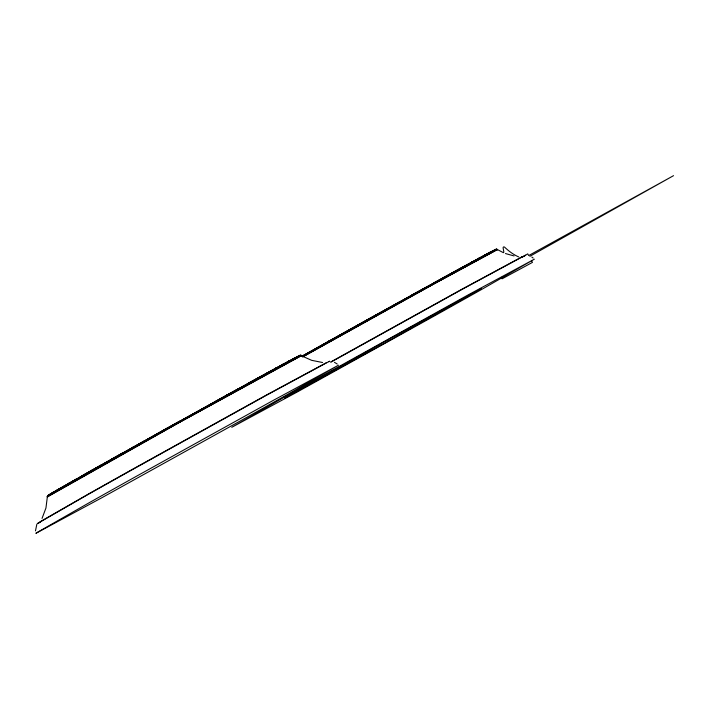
<?xml version="1.0" encoding="UTF-8"?>
<svg xmlns="http://www.w3.org/2000/svg" width="709" height="709" viewBox="0 0 709 709"><rect width="100%" height="100%" fill="white"/><g stroke="black" fill="none" stroke-linecap="round" stroke-linejoin="round"><path stroke-width="1.06" d="M47.281 497.364L45.952 508.016L42.035 518.412M36.806 524.403L35.477 530.873M49.205 494.652L47.663 495.733L50.959 494.084M48.779 495.042L49.391 494.598M48.974 495.015L49.772 494.554M298.436 356.441L299.792 355.422M299.544 355.75L300.164 355.298L298.79 355.874M299.739 355.714L300.545 355.262M300.12 355.714L300.731 355.262L299.677 355.537M300.306 355.741L300.926 355.289L300.244 355.563M300.492 355.785L301.112 355.333L296.194 357.575M300.669 355.847L301.29 355.395L249.072 383.427M300.846 355.927L301.467 355.475L179.873 422.006L47.246 496.787L47.928 496.522M301.015 356.024L301.626 355.572L179.944 422.147L47.237 496.982L47.92 496.708M328.852 361.741L329.579 361.209L267.08 394.922L133.46 469.03A211.885 1.48 -29 0 0 87.845 494.598L37.205 523.676L40.431 522.134M494.598 250.135L495.875 249.32M494.129 250.729L494.829 250.117L494.164 250.383M495.44 249.719L496.247 249.24L494.687 249.843M495.821 249.674L496.442 249.231M496.016 249.683L496.628 249.231L492.294 251.225M496.203 249.71L496.823 249.258L496.14 249.533M496.389 249.754L497.009 249.302L488.714 253.45M496.566 249.816L497.186 249.364L399.61 302.433M496.743 249.896L497.364 249.444L434.635 283.396L302.699 356.76M496.912 249.993L497.532 249.541L434.741 283.52L302.725 356.928M521.709 257.119L522.418 256.596L461.541 289.432L330.545 362.086M51.039 493.526L48.407 495.148L49.089 494.891M51.402 493.455L47.459 496.061L48.132 495.786M51.784 493.446L47.379 496.229L51.97 493.473M47.893 496.149L84.194 474.578M297.177 357.07L299.366 355.794M492.631 251.385L494.457 250.268M522.586 257.03L525.484 255.178L462.986 288.891L331.174 361.98M50.534 493.774L53.866 491.824M50.126 494.155L54.398 491.691M54.584 491.683L49.355 495.006L50.02 494.74M49.852 494.652L54.017 492.135M54.203 492.161L47.273 496.601L47.955 496.327M294.616 358.612L297.018 357.168M493.42 250.897L487.446 254.336M490.265 252.847L492.507 251.527M53.272 492.241L58.138 489.387M53.042 492.525L58.661 489.316M52.883 492.861L58.032 489.804M52.829 493.039L57.394 490.309M290.885 360.748L294.164 358.843M57.394 489.848L63.429 486.409M57.181 490.132L63.775 486.383M57.092 490.291L63.952 486.401M57.021 490.46L64.12 486.436M62.552 486.888L69.526 482.935M62.357 487.172L69.854 482.926M62.277 487.322L69.154 483.441M62.135 487.845L203.749 408.278L167.714 428.28M68.684 483.396L76.51 478.974M68.498 483.662L76.669 478.956M68.427 483.822L76.989 478.992M68.33 484.15L84.336 474.551M75.482 479.816L83.919 475.074M75.429 479.975L84.079 475.119M75.393 480.135L112.704 459.166M83.804 474.755L92.649 469.775M83.511 475.074L93.056 469.712M83.44 475.207L93.198 469.73M83.334 475.509L93.349 469.757M283.99 397.324L231.763 427.314L297.089 392.077L435.282 315.434A217.752 1.524 -29 0 0 482.164 289.148L534.391 259.166L469.066 294.403L330.873 371.037A217.752 1.524 -29 0 0 283.99 397.324M92.418 469.899L101.936 464.555M92.152 470.2L102.185 464.501M92.09 470.333L101.52 465.042M101.635 464.749L111.942 458.971M92.002 470.625L112.182 458.962M101.387 465.21L112.439 459.033M101.352 465.361L112.571 459.086M301.431 356.503L307.848 352.94M301.671 356.459L308.078 352.931M301.857 356.512L308.335 353.002M302.69 356.272L308.468 353.055M302.681 356.432L308.601 353.135M302.681 356.592L399.787 302.468M111.641 459.095L122.276 453.148M111.437 459.37L122.586 453.14M111.384 459.485L133.345 447.042M111.331 459.76L122.01 453.804M121.886 453.609L133.558 447.095M111.322 459.911L132.822 447.733M121.859 453.733L133.673 447.149M307.458 353.144L329.065 341.029M307.334 353.339L329.348 341.029M307.254 353.587L329.455 341.064M307.227 353.729L329.57 341.118M307.219 353.88L399.716 302.353M132.911 447.282L144.601 440.768M132.84 447.476L167.732 427.775M132.831 447.601L167.882 427.793M132.831 447.875L144.184 441.388M144.175 441.264L168.024 427.882M144.193 441.53L168.104 427.952M155.9 435.166L295.201 358.462M328.985 341.056L363.628 321.744M328.772 341.339L363.85 321.797M328.746 341.454L363.921 321.851M328.719 341.703L340.072 335.233M340.081 335.357L351.717 328.737M351.735 328.861L364.001 321.921M167.705 427.802L179.678 421.146M167.661 427.979L215.394 401.498M167.687 428.165L191.705 414.632M191.669 414.73L226.942 395.117M179.758 421.731L249.027 383.152M363.602 321.771L375.575 315.115M375.522 315.177L399.424 301.91M363.557 321.948L387.601 308.601M387.566 308.699L399.539 302.069L387.61 308.787M363.566 322.037L387.699 308.752M363.611 322.249L387.761 308.849M387.655 308.894L399.646 302.247M215.199 401.489L226.818 395.064M203.607 408.242L227.102 395.232M215.678 401.817L249.258 383.303M411.114 295.414L422.661 289.033M399.406 301.981L411.238 295.423M411.105 295.511L444.924 277.122M399.468 302.123L445.039 277.192M399.504 302.211L411.424 295.6M411.495 295.688L434.316 283.095M399.557 302.318L480.153 258.147M529.862 256.303L673.55 175.664L528.666 255.559L527.718 253.857L524.988 255.657A41.211 23.521 60.7 0 0 524.279 256.303M226.658 395.161L238.038 388.922M226.632 395.303L248.699 383.055M226.65 395.498L258.962 377.587M433.633 283.015L444.508 277.024M422.555 289.13L444.703 277.042M248.372 383.161L258.51 377.596M248.221 383.409L258.838 377.56M249.063 383.285L259.219 377.684M444.268 277.13L454.407 271.565M444.118 277.379L454.744 271.529M444.091 277.485L454.859 271.556M444.064 277.742L455.116 271.653M258.244 377.773L267.825 372.517M258.12 377.968L268.082 372.5M258.049 378.225L268.365 372.553M258.023 378.367L276.847 368.051M454.221 271.671L463.597 266.531M454.017 271.937L463.987 266.469M453.973 272.061L464.12 266.487M454.832 271.839L464.404 266.575M267.39 372.766L276.093 368.015M267.24 372.978L276.386 367.971M267.133 373.244L276.687 368.006M463.287 266.735L472.132 261.958M463.137 266.947L472.433 261.949M463.074 267.08L472.593 261.976M463.908 266.876L472.743 262.02M275.597 368.29L283.281 364.107M275.42 368.52L283.591 364.063M275.287 368.795L283.928 364.08M471.503 262.259L479.328 258.049M275.243 368.955L284.087 364.125M471.317 262.49L479.656 258.032M471.184 262.773L479.825 258.049M472.026 262.445L479.984 258.094M478.628 258.386L485.16 254.859M478.424 258.634L485.497 254.797M282.856 364.32L289.095 360.943M478.265 258.927L485.842 254.806M282.528 364.665L289.6 360.828M478.212 259.086L486.019 254.841M282.439 364.798L289.946 360.837M478.176 259.255L490.92 252.36M282.368 364.958L290.123 360.872M484.699 255.08L489.68 252.413M484.336 255.444L490.203 252.28M484.238 255.586L490.566 252.289M484.158 255.745L490.743 252.315M288.669 361.218L293.951 358.382M288.439 361.475L294.306 358.311M288.262 361.776L294.669 358.311M288.2 361.944L298.223 356.574M55.187 491.727L57.057 490.725M489.219 252.696L493.375 250.552M488.971 252.962L493.748 250.507M488.785 253.281L495.954 249.506M488.661 253.627L494.306 250.587M293.322 358.727L297.479 356.574M293.074 358.993L297.851 356.538M292.888 359.303L300.058 355.537M54.584 492.081L48.602 495.192M51.19 494.013L53.928 492.471M492.551 250.959L495.387 249.541M296.654 356.99L299.482 355.572M296.513 357.114L299.863 355.528M50.242 494.607L47.547 495.892M494.536 249.958L495.21 249.692M494.067 250.552L494.731 250.286M493.987 250.729L494.652 250.463M298.498 356.113L299.313 355.723M298.374 356.264L299.038 355.998M326.521 362.627L265.645 395.462L134.648 468.108A208.517 1.453 -29 0 0 89.759 493.278L40.032 521.824L40.821 521.514M47.928 495.458L49.825 494.731M47.317 496.415L47.99 496.14M322.568 362.512L311.668 360.332L303.541 356.716M514.043 255.931L505.473 253.547M503.417 252.696L497.824 249.781M334.435 362.308L337.271 364.054M531.812 257.057L533.168 258.032M531.502 260.682L532.45 262.392L502.087 278.823A12.682 7.241 60.7 0 1 501.573 277.299M503.851 252.298A45.42 25.923 60.7 0 0 503.55 250.339L503.266 248.699A1.95 1.117 60.7 0 1 503.532 246.98A1.95 1.117 60.7 0 1 505.145 247.68L506.394 248.797A45.42 25.923 60.7 0 0 518.722 256.933M36.62 532.787L35.867 533.336L101.192 498.099L239.385 421.465A217.752 1.524 -29 0 0 286.268 395.179L338.494 365.197L273.169 400.434L134.967 477.068A217.752 1.524 -29 0 0 88.093 503.355L36.62 532.787M285.178 397.625L284.717 397.962L383.259 343.936L481.438 288.519L392.538 337.183L285.178 397.625"/></g></svg>
